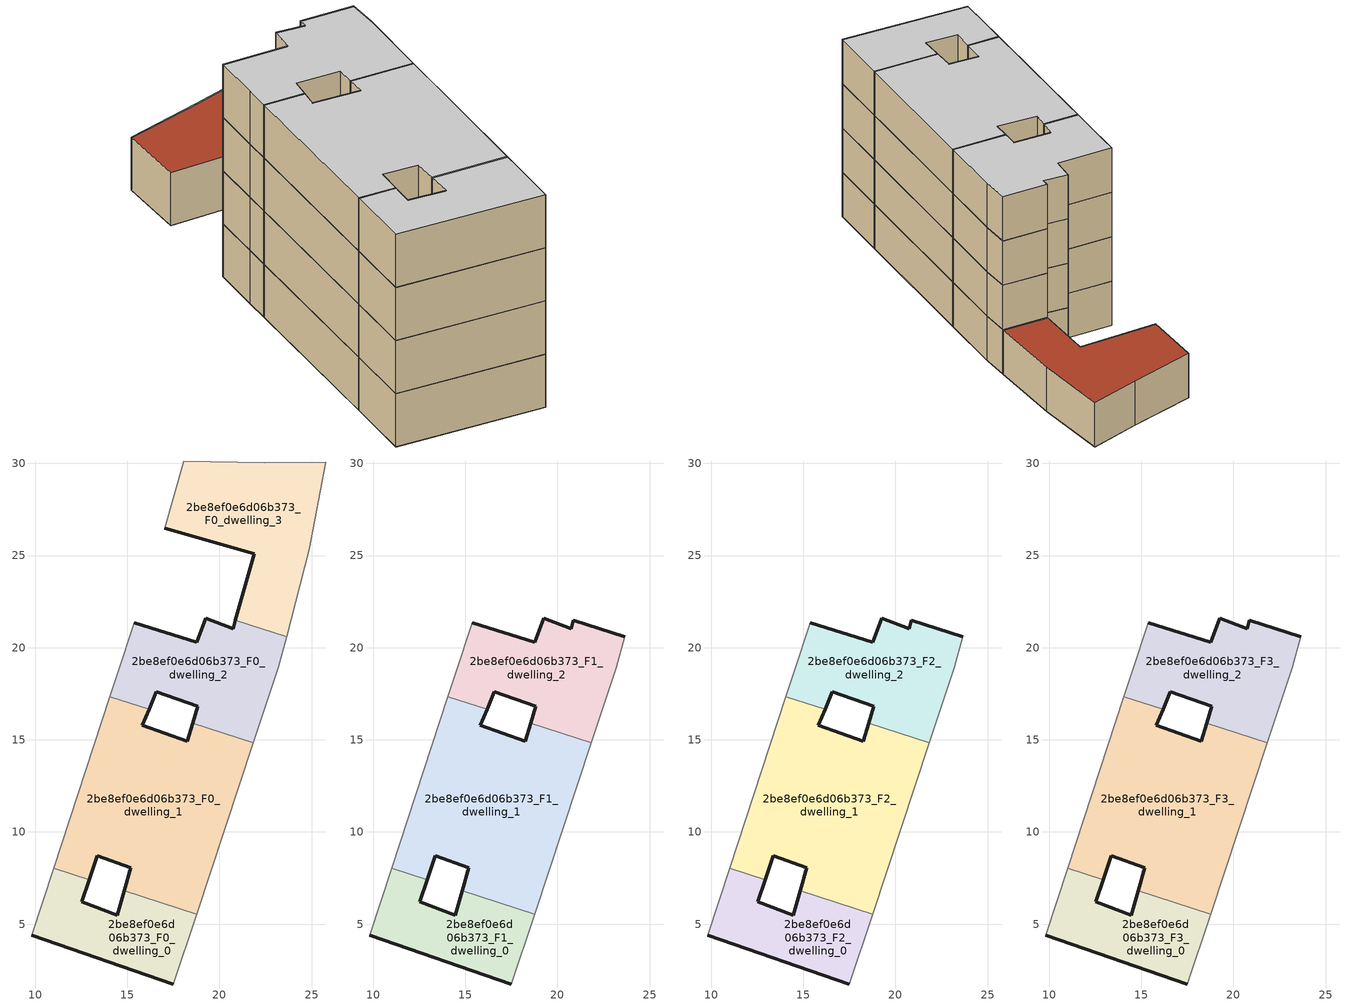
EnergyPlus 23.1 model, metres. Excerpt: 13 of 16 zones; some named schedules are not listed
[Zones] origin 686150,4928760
2be8ef0e6d06b373_F0_dwelling_0
 floor ground (EU_floor_Construction): 17.5,1.75 18.76,5.55 14.82,6.81 14.45,5.49 12.52,6.21 12.93,7.42 11,8.04 9.81,4.39 z0
 wall outside (EU_wall_Construction): 12.93,7.42 12.52,6.21 14.45,5.49 14.82,6.81 / 17.5,1.75 9.81,4.39 z0:3
 wall adiabatic (EU_wall_Construction): 18.76,5.55 17.5,1.75 / 9.81,4.39 11,8.04 z0:3
 wall to 2be8ef0e6d06b373_F0_dwelling_1 (EU_wall_Construction): 11,8.04 12.93,7.42 / 14.82,6.81 18.76,5.55 z0:3
2be8ef0e6d06b373_F0_dwelling_1
 floor ground (EU_floor_Construction): 18.76,5.55 21.84,14.84 18.55,15.9 18.26,14.92 15.82,15.79 16.18,16.66 14.05,17.34 11,8.04 12.93,7.42 13.38,8.71 15.18,8.06 14.82,6.81 z0
 wall outside (EU_wall_Construction): 16.18,16.66 15.82,15.79 18.26,14.92 18.55,15.9 / 14.82,6.81 15.18,8.06 13.38,8.71 12.93,7.42 z0:3
 wall adiabatic (EU_wall_Construction): 11,8.04 14.05,17.34 / 21.84,14.84 18.76,5.55 z0:3
 wall to 2be8ef0e6d06b373_F0_dwelling_2 (EU_wall_Construction): 14.05,17.34 16.18,16.66 / 18.55,15.9 21.84,14.84 z0:3
2be8ef0e6d06b373_F0_dwelling_2
 floor ground (EU_floor_Construction): 21.84,14.84 23.2,18.92 23.64,20.6 20.87,21.49 20.74,21.02 19.26,21.59 18.77,20.3 15.37,21.36 14.48,18.65 14.05,17.34 16.18,16.66 16.57,17.6 18.83,16.83 18.55,15.9 z0
 wall outside (EU_wall_Construction): 18.55,15.9 18.83,16.83 16.57,17.6 16.18,16.66 / 15.37,21.36 18.77,20.3 19.26,21.59 20.74,21.02 20.87,21.49 z0:3
 wall adiabatic (EU_wall_Construction): 14.05,17.34 14.48,18.65 15.37,21.36 / 23.64,20.6 23.2,18.92 21.84,14.84 z0:3
 wall to 2be8ef0e6d06b373_F0_dwelling_3 (EU_wall_Construction): 20.87,21.49 23.64,20.6 z0:3
2be8ef0e6d06b373_F0_dwelling_3
 floor ground (EU_floor_Construction): 23.64,20.6 24.88,25.33 25.77,30.05 22.46,30.03 18.07,30.13 17.03,26.47 21.89,25.1 20.87,21.49 z0
 wall outside (EU_wall_Construction): 20.87,21.49 21.89,25.1 17.03,26.47 z0:3
 wall adiabatic (EU_wall_Construction): 17.03,26.47 18.07,30.13 22.46,30.03 25.77,30.05 24.88,25.33 23.64,20.6 z0:3
 roof outside (EU_roof_Construction): 25.77,30.05 24.88,25.33 23.64,20.6 20.87,21.49 21.89,25.1 17.03,26.47 18.07,30.13 22.46,30.03 z3
2be8ef0e6d06b373_F1_dwelling_0
 floor to 2be8ef0e6d06b373_F0_dwelling_0 (EU_floor_Construction): 17.5,1.75 18.76,5.55 14.82,6.81 14.45,5.49 12.52,6.21 12.93,7.42 11,8.04 9.81,4.39 z3
 wall outside (EU_wall_Construction): 12.93,7.42 12.52,6.21 14.45,5.49 14.82,6.81 / 17.5,1.75 9.81,4.39 z3:6
 wall adiabatic (EU_wall_Construction): 18.76,5.55 17.5,1.75 / 9.81,4.39 11,8.04 z3:6
 wall to 2be8ef0e6d06b373_F1_dwelling_1 (EU_wall_Construction): 11,8.04 12.93,7.42 / 14.82,6.81 18.76,5.55 z3:6
2be8ef0e6d06b373_F1_dwelling_1
 floor to 2be8ef0e6d06b373_F0_dwelling_1 (EU_floor_Construction): 18.76,5.55 21.84,14.84 18.55,15.9 18.26,14.92 15.82,15.79 16.18,16.66 14.05,17.34 11,8.04 12.93,7.42 13.38,8.71 15.18,8.06 14.82,6.81 z3
 wall outside (EU_wall_Construction): 16.18,16.66 15.82,15.79 18.26,14.92 18.55,15.9 / 14.82,6.81 15.18,8.06 13.38,8.71 12.93,7.42 z3:6
 wall adiabatic (EU_wall_Construction): 11,8.04 14.05,17.34 / 21.84,14.84 18.76,5.55 z3:6
 wall to 2be8ef0e6d06b373_F1_dwelling_2 (EU_wall_Construction): 14.05,17.34 16.18,16.66 / 18.55,15.9 21.84,14.84 z3:6
2be8ef0e6d06b373_F1_dwelling_2
 floor to 2be8ef0e6d06b373_F0_dwelling_2 (EU_floor_Construction): 21.84,14.84 23.2,18.92 23.64,20.6 20.87,21.49 20.74,21.02 19.26,21.59 18.77,20.3 15.37,21.36 14.48,18.65 14.05,17.34 16.18,16.66 16.57,17.6 18.83,16.83 18.55,15.9 z3
 wall outside (EU_wall_Construction): 18.55,15.9 18.83,16.83 16.57,17.6 16.18,16.66 / 15.37,21.36 18.77,20.3 19.26,21.59 20.74,21.02 20.87,21.49 23.64,20.6 z3:6
 wall adiabatic (EU_wall_Construction): 14.05,17.34 14.48,18.65 15.37,21.36 / 23.64,20.6 23.2,18.92 21.84,14.84 z3:6
2be8ef0e6d06b373_F2_dwelling_0
 floor to 2be8ef0e6d06b373_F1_dwelling_0 (EU_floor_Construction): 17.5,1.75 18.76,5.55 14.82,6.81 14.45,5.49 12.52,6.21 12.93,7.42 11,8.04 9.81,4.39 z6
 wall outside (EU_wall_Construction): 12.93,7.42 12.52,6.21 14.45,5.49 14.82,6.81 / 17.5,1.75 9.81,4.39 z6:9
 wall adiabatic (EU_wall_Construction): 18.76,5.55 17.5,1.75 / 9.81,4.39 11,8.04 z6:9
 wall to 2be8ef0e6d06b373_F2_dwelling_1 (EU_wall_Construction): 11,8.04 12.93,7.42 / 14.82,6.81 18.76,5.55 z6:9
2be8ef0e6d06b373_F2_dwelling_1
 floor to 2be8ef0e6d06b373_F1_dwelling_1 (EU_floor_Construction): 18.76,5.55 21.84,14.84 18.55,15.9 18.26,14.92 15.82,15.79 16.18,16.66 14.05,17.34 11,8.04 12.93,7.42 13.38,8.71 15.18,8.06 14.82,6.81 z6
 wall outside (EU_wall_Construction): 16.18,16.66 15.82,15.79 18.26,14.92 18.55,15.9 / 14.82,6.81 15.18,8.06 13.38,8.71 12.93,7.42 z6:9
 wall adiabatic (EU_wall_Construction): 11,8.04 14.05,17.34 / 21.84,14.84 18.76,5.55 z6:9
 wall to 2be8ef0e6d06b373_F2_dwelling_2 (EU_wall_Construction): 14.05,17.34 16.18,16.66 / 18.55,15.9 21.84,14.84 z6:9
2be8ef0e6d06b373_F2_dwelling_2
 floor to 2be8ef0e6d06b373_F1_dwelling_2 (EU_floor_Construction): 21.84,14.84 23.2,18.92 23.64,20.6 20.87,21.49 20.74,21.02 19.26,21.59 18.77,20.3 15.37,21.36 14.48,18.65 14.05,17.34 16.18,16.66 16.57,17.6 18.83,16.83 18.55,15.9 z6
 wall outside (EU_wall_Construction): 18.55,15.9 18.83,16.83 16.57,17.6 16.18,16.66 / 15.37,21.36 18.77,20.3 19.26,21.59 20.74,21.02 20.87,21.49 23.64,20.6 z6:9
 wall adiabatic (EU_wall_Construction): 14.05,17.34 14.48,18.65 15.37,21.36 / 23.64,20.6 23.2,18.92 21.84,14.84 z6:9
2be8ef0e6d06b373_F3_dwelling_0
 floor to 2be8ef0e6d06b373_F2_dwelling_0 (EU_floor_Construction): 17.5,1.75 18.76,5.55 14.82,6.81 14.45,5.49 12.52,6.21 12.93,7.42 11,8.04 9.81,4.39 z9
 wall outside (EU_wall_Construction): 12.93,7.42 12.52,6.21 14.45,5.49 14.82,6.81 / 17.5,1.75 9.81,4.39 z9:12
 wall adiabatic (EU_wall_Construction): 18.76,5.55 17.5,1.75 / 9.81,4.39 11,8.04 z9:12
 wall to 2be8ef0e6d06b373_F3_dwelling_1 (EU_wall_Construction): 11,8.04 12.93,7.42 / 14.82,6.81 18.76,5.55 z9:12
 ceiling to 2be8ef0e6d06b373_F4_dwelling_0 (EU_floor_Construction): 18.76,5.55 17.5,1.75 9.81,4.39 11,8.04 12.93,7.42 12.52,6.21 14.45,5.49 14.82,6.81 z12
2be8ef0e6d06b373_F3_dwelling_1
 floor to 2be8ef0e6d06b373_F2_dwelling_1 (EU_floor_Construction): 18.76,5.55 21.84,14.84 18.55,15.9 18.26,14.92 15.82,15.79 16.18,16.66 14.05,17.34 11,8.04 12.93,7.42 13.38,8.71 15.18,8.06 14.82,6.81 z9
 wall outside (EU_wall_Construction): 16.18,16.66 15.82,15.79 18.26,14.92 18.55,15.9 / 14.82,6.81 15.18,8.06 13.38,8.71 12.93,7.42 z9:12
 wall adiabatic (EU_wall_Construction): 11,8.04 14.05,17.34 / 21.84,14.84 18.76,5.55 z9:12
 wall to 2be8ef0e6d06b373_F3_dwelling_2 (EU_wall_Construction): 14.05,17.34 16.18,16.66 / 18.55,15.9 21.84,14.84 z9:12
 ceiling to 2be8ef0e6d06b373_F4_dwelling_1 (EU_floor_Construction): 21.84,14.84 18.76,5.55 14.82,6.81 15.18,8.06 13.38,8.71 12.93,7.42 11,8.04 14.05,17.34 16.18,16.66 15.82,15.79 18.26,14.92 18.55,15.9 z12
2be8ef0e6d06b373_F3_dwelling_2
 floor to 2be8ef0e6d06b373_F2_dwelling_2 (EU_floor_Construction): 21.84,14.84 23.2,18.92 23.64,20.6 20.87,21.49 20.74,21.02 19.26,21.59 18.77,20.3 15.37,21.36 14.48,18.65 14.05,17.34 16.18,16.66 16.57,17.6 18.83,16.83 18.55,15.9 z9
 wall outside (EU_wall_Construction): 18.55,15.9 18.83,16.83 16.57,17.6 16.18,16.66 / 15.37,21.36 18.77,20.3 19.26,21.59 20.74,21.02 20.87,21.49 23.64,20.6 z9:12
 wall adiabatic (EU_wall_Construction): 14.05,17.34 14.48,18.65 15.37,21.36 / 23.64,20.6 23.2,18.92 21.84,14.84 z9:12
 ceiling to 2be8ef0e6d06b373_F4_dwelling_2 (EU_floor_Construction): 23.64,20.6 23.2,18.92 21.84,14.84 18.55,15.9 18.83,16.83 16.57,17.6 16.18,16.66 14.05,17.34 14.48,18.65 15.37,21.36 18.77,20.3 19.26,21.59 20.74,21.02 20.87,21.49 z12
[Building]
EU S2 Campaign: North Axis=0; Terrain=City; Solar Distribution=FullExterior
[Site:Location]
Bologna: Latitude=44.5; Longitude=11.25; Time Zone=1; Elevation=37
[SizingPeriod:WeatherFileDays]
AnnualSizingPeriod: Begin Month=1; Begin Day of Month=1; End Month=12; End Day of Month=31; Day of Week for Start Day=Monday; Use Weather File Daylight Saving Period=No; Use Weather File Rain and Snow Indicators=No
[MATERIAL]
EU_InternalMass_Material: Roughness=MediumRough; Thickness=0.1; Conductivity=1; Density=1800; Specific Heat=900; Thermal Absorptance=0.9; Solar Absorptance=0.7; Visible Absorptance=0.7
[MATERIAL:NOMASS] Roughness=MediumRough; Thermal Absorptance=0.9; Solar Absorptance=0.7; Visible Absorptance=0.7
Name | Thermal Resistance
EU_wall_NoMass | 0.905828
EU_roof_NoMass | 0.37593
EU_floor_NoMass | 0.67114
[CONSTRUCTION]
EU_wall_Construction: EU_wall_NoMass
EU_roof_Construction: EU_roof_NoMass
EU_floor_Construction: EU_floor_NoMass
EU_InternalMass_Construction: EU_InternalMass_Material
[ZONE] Type=1; Multiplier=1; Ceiling Height=autocalculate; Floor Area=autocalculate; Part of Total Floor Area=Yes
Name | Volume
2be8ef0e6d06b373_F0_dwelling_0 | 87.5999
2be8ef0e6d06b373_F1_dwelling_0; 2be8ef0e6d06b373_F2_dwelling_0; 2be8ef0e6d06b373_F3_dwelling_0 | 87.6006
2be8ef0e6d06b373_F0_dwelling_1; 2be8ef0e6d06b373_F1_dwelling_1; 2be8ef0e6d06b373_F2_dwelling_1; 2be8ef0e6d06b373_F3_dwelling_1 | 224.626
2be8ef0e6d06b373_F0_dwelling_2 | 119.41
2be8ef0e6d06b373_F1_dwelling_2; 2be8ef0e6d06b373_F2_dwelling_2; 2be8ef0e6d06b373_F3_dwelling_2 | 119.409
2be8ef0e6d06b373_F0_dwelling_3 | 143.877
[INTERNALMASS] Construction=EU_InternalMass_Construction
Name | Zone or ZoneList | Surface Area
2be8ef0e6d06b373_F0_dwelling_0_EU_InternalMass | 2be8ef0e6d06b373_F0_dwelling_0 | 29.2001
2be8ef0e6d06b373_F0_dwelling_1_EU_InternalMass | 2be8ef0e6d06b373_F0_dwelling_1 | 74.8757
2be8ef0e6d06b373_F0_dwelling_2_EU_InternalMass | 2be8ef0e6d06b373_F0_dwelling_2 | 39.8028
2be8ef0e6d06b373_F0_dwelling_3_EU_InternalMass | 2be8ef0e6d06b373_F0_dwelling_3 | 47.9592
2be8ef0e6d06b373_F1_dwelling_0_EU_InternalMass | 2be8ef0e6d06b373_F1_dwelling_0 | 29.2001
2be8ef0e6d06b373_F1_dwelling_1_EU_InternalMass | 2be8ef0e6d06b373_F1_dwelling_1 | 74.8757
2be8ef0e6d06b373_F1_dwelling_2_EU_InternalMass | 2be8ef0e6d06b373_F1_dwelling_2 | 87.7608
2be8ef0e6d06b373_F2_dwelling_0_EU_InternalMass | 2be8ef0e6d06b373_F2_dwelling_0 | 29.2001
2be8ef0e6d06b373_F2_dwelling_1_EU_InternalMass | 2be8ef0e6d06b373_F2_dwelling_1 | 74.8757
2be8ef0e6d06b373_F2_dwelling_2_EU_InternalMass | 2be8ef0e6d06b373_F2_dwelling_2 | 87.7608
2be8ef0e6d06b373_F3_dwelling_0_EU_InternalMass | 2be8ef0e6d06b373_F3_dwelling_0 | 29.2001
2be8ef0e6d06b373_F3_dwelling_1_EU_InternalMass | 2be8ef0e6d06b373_F3_dwelling_1 | 74.8757
2be8ef0e6d06b373_F3_dwelling_2_EU_InternalMass | 2be8ef0e6d06b373_F3_dwelling_2 | 87.7608
[OTHEREQUIPMENT] Fuel Type=Electricity; Design Level Calculation Method=Watts/Area; Power per Zone Floor Area=1; Fraction Latent=0; Fraction Radiant=0; Fraction Lost=0; Carbon Dioxide Generation Rate=0; EndUse Subcategory=EU_Step8_InternalGains
Name | Zone or ZoneList or Space or SpaceList | Schedule
EU_Step8_InternalGain_2be8ef0e6d06b373_F0_dwelling_0_f000 | 2be8ef0e6d06b373_F0_dwelling_0 | EU_Step8_GainSchedule_2be8ef0e6d06b373_F0_dwelling_0_f000
EU_Step8_InternalGain_2be8ef0e6d06b373_F0_dwelling_1_f000 | 2be8ef0e6d06b373_F0_dwelling_1 | EU_Step8_GainSchedule_2be8ef0e6d06b373_F0_dwelling_1_f000
EU_Step8_InternalGain_2be8ef0e6d06b373_F0_dwelling_2_f000 | 2be8ef0e6d06b373_F0_dwelling_2 | EU_Step8_GainSchedule_2be8ef0e6d06b373_F0_dwelling_2_f000
EU_Step8_InternalGain_2be8ef0e6d06b373_F0_dwelling_3_f000 | 2be8ef0e6d06b373_F0_dwelling_3 | EU_Step8_GainSchedule_2be8ef0e6d06b373_F0_dwelling_3_f000
EU_Step8_InternalGain_2be8ef0e6d06b373_F1_dwelling_0_f000 | 2be8ef0e6d06b373_F1_dwelling_0 | EU_Step8_GainSchedule_2be8ef0e6d06b373_F1_dwelling_0_f000
EU_Step8_InternalGain_2be8ef0e6d06b373_F1_dwelling_1_f000 | 2be8ef0e6d06b373_F1_dwelling_1 | EU_Step8_GainSchedule_2be8ef0e6d06b373_F1_dwelling_1_f000
EU_Step8_InternalGain_2be8ef0e6d06b373_F1_dwelling_2_f000 | 2be8ef0e6d06b373_F1_dwelling_2 | EU_Step8_GainSchedule_2be8ef0e6d06b373_F1_dwelling_2_f000
EU_Step8_InternalGain_2be8ef0e6d06b373_F2_dwelling_0_f000 | 2be8ef0e6d06b373_F2_dwelling_0 | EU_Step8_GainSchedule_2be8ef0e6d06b373_F2_dwelling_0_f000
EU_Step8_InternalGain_2be8ef0e6d06b373_F2_dwelling_1_f000 | 2be8ef0e6d06b373_F2_dwelling_1 | EU_Step8_GainSchedule_2be8ef0e6d06b373_F2_dwelling_1_f000
EU_Step8_InternalGain_2be8ef0e6d06b373_F2_dwelling_2_f000 | 2be8ef0e6d06b373_F2_dwelling_2 | EU_Step8_GainSchedule_2be8ef0e6d06b373_F2_dwelling_2_f000
EU_Step8_InternalGain_2be8ef0e6d06b373_F3_dwelling_0_f000 | 2be8ef0e6d06b373_F3_dwelling_0 | EU_Step8_GainSchedule_2be8ef0e6d06b373_F3_dwelling_0_f000
EU_Step8_InternalGain_2be8ef0e6d06b373_F3_dwelling_1_f000 | 2be8ef0e6d06b373_F3_dwelling_1 | EU_Step8_GainSchedule_2be8ef0e6d06b373_F3_dwelling_1_f000
EU_Step8_InternalGain_2be8ef0e6d06b373_F3_dwelling_2_f000 | 2be8ef0e6d06b373_F3_dwelling_2 | EU_Step8_GainSchedule_2be8ef0e6d06b373_F3_dwelling_2_f000
[ZONEVENTILATION:DESIGNFLOWRATE] Schedule=EU_AlwaysOn; Design Flow Rate Calculation Method=AirChanges/Hour; Air Changes per Hour=0.73129; Ventilation Type=Natural; Fan Pressure Rise=0; Fan Total Efficiency=1; Constant Term Coefficient=1; Temperature Term Coefficient=0; Velocity Term Coefficient=0; Velocity Squared Term Coefficient=0; Minimum Indoor Temperature=-100; Maximum Indoor Temperature=100; Delta Temperature=-100; Minimum Outdoor Temperature=-100; Maximum Outdoor Temperature=100; Maximum Wind Speed=40
Name | Zone or ZoneList or Space or SpaceList
EU_ConstantAir_2be8ef0e6d06b373_F0_dwelling_0 | 2be8ef0e6d06b373_F0_dwelling_0
EU_ConstantAir_2be8ef0e6d06b373_F0_dwelling_1 | 2be8ef0e6d06b373_F0_dwelling_1
EU_ConstantAir_2be8ef0e6d06b373_F0_dwelling_2 | 2be8ef0e6d06b373_F0_dwelling_2
EU_ConstantAir_2be8ef0e6d06b373_F0_dwelling_3 | 2be8ef0e6d06b373_F0_dwelling_3
EU_ConstantAir_2be8ef0e6d06b373_F1_dwelling_0 | 2be8ef0e6d06b373_F1_dwelling_0
EU_ConstantAir_2be8ef0e6d06b373_F1_dwelling_1 | 2be8ef0e6d06b373_F1_dwelling_1
EU_ConstantAir_2be8ef0e6d06b373_F1_dwelling_2 | 2be8ef0e6d06b373_F1_dwelling_2
EU_ConstantAir_2be8ef0e6d06b373_F2_dwelling_0 | 2be8ef0e6d06b373_F2_dwelling_0
EU_ConstantAir_2be8ef0e6d06b373_F2_dwelling_1 | 2be8ef0e6d06b373_F2_dwelling_1
EU_ConstantAir_2be8ef0e6d06b373_F2_dwelling_2 | 2be8ef0e6d06b373_F2_dwelling_2
EU_ConstantAir_2be8ef0e6d06b373_F3_dwelling_0 | 2be8ef0e6d06b373_F3_dwelling_0
EU_ConstantAir_2be8ef0e6d06b373_F3_dwelling_1 | 2be8ef0e6d06b373_F3_dwelling_1
EU_ConstantAir_2be8ef0e6d06b373_F3_dwelling_2 | 2be8ef0e6d06b373_F3_dwelling_2
[HVACTEMPLATE:THERMOSTAT] Constant Heating Setpoint=20; Constant Cooling Setpoint=50
EU_HeatOnly_2be8ef0e6d06b373_F0_dwelling_0; EU_HeatOnly_2be8ef0e6d06b373_F0_dwelling_1; EU_HeatOnly_2be8ef0e6d06b373_F0_dwelling_2; EU_HeatOnly_2be8ef0e6d06b373_F0_dwelling_3; EU_HeatOnly_2be8ef0e6d06b373_F1_dwelling_0; EU_HeatOnly_2be8ef0e6d06b373_F1_dwelling_1; EU_HeatOnly_2be8ef0e6d06b373_F1_dwelling_2; EU_HeatOnly_2be8ef0e6d06b373_F2_dwelling_0; EU_HeatOnly_2be8ef0e6d06b373_F2_dwelling_1; EU_HeatOnly_2be8ef0e6d06b373_F2_dwelling_2; EU_HeatOnly_2be8ef0e6d06b373_F3_dwelling_0; EU_HeatOnly_2be8ef0e6d06b373_F3_dwelling_1; EU_HeatOnly_2be8ef0e6d06b373_F3_dwelling_2; EU_HeatOnly_2be8ef0e6d06b373_F4_dwelling_0; EU_HeatOnly_2be8ef0e6d06b373_F4_dwelling_1; EU_HeatOnly_2be8ef0e6d06b373_F4_dwelling_2
[HVACTEMPLATE:ZONE:IDEALLOADSAIRSYSTEM] System Availability Schedule=EU_AlwaysOn; Maximum Heating Supply Air Temperature=50; Minimum Cooling Supply Air Temperature=13; Maximum Heating Supply Air Humidity Ratio=0.0156; Minimum Cooling Supply Air Humidity Ratio=0.0077; Heating Limit=NoLimit; Cooling Limit=NoLimit; Heating Availability Schedule=EU_AlwaysOn; Cooling Availability Schedule=EU_CoolingOff; Dehumidification Control Type=ConstantSensibleHeatRatio; Cooling Sensible Heat Ratio=0.7; Dehumidification Setpoint=60; Humidification Control Type=None; Humidification Setpoint=30; Outdoor Air Method=None; Outdoor Air Flow Rate per Person=0.00944; Outdoor Air Flow Rate per Zone Floor Area=0; Outdoor Air Flow Rate per Zone=0; Demand Controlled Ventilation Type=None; Outdoor Air Economizer Type=NoEconomizer; Heat Recovery Type=None; Sensible Heat Recovery Effectiveness=0.7; Latent Heat Recovery Effectiveness=0.65
Name | Template Thermostat
2be8ef0e6d06b373_F0_dwelling_0 | EU_HeatOnly_2be8ef0e6d06b373_F0_dwelling_0
2be8ef0e6d06b373_F0_dwelling_1 | EU_HeatOnly_2be8ef0e6d06b373_F0_dwelling_1
2be8ef0e6d06b373_F0_dwelling_2 | EU_HeatOnly_2be8ef0e6d06b373_F0_dwelling_2
2be8ef0e6d06b373_F0_dwelling_3 | EU_HeatOnly_2be8ef0e6d06b373_F0_dwelling_3
2be8ef0e6d06b373_F1_dwelling_0 | EU_HeatOnly_2be8ef0e6d06b373_F1_dwelling_0
2be8ef0e6d06b373_F1_dwelling_1 | EU_HeatOnly_2be8ef0e6d06b373_F1_dwelling_1
2be8ef0e6d06b373_F1_dwelling_2 | EU_HeatOnly_2be8ef0e6d06b373_F1_dwelling_2
2be8ef0e6d06b373_F2_dwelling_0 | EU_HeatOnly_2be8ef0e6d06b373_F2_dwelling_0
2be8ef0e6d06b373_F2_dwelling_1 | EU_HeatOnly_2be8ef0e6d06b373_F2_dwelling_1
2be8ef0e6d06b373_F2_dwelling_2 | EU_HeatOnly_2be8ef0e6d06b373_F2_dwelling_2
2be8ef0e6d06b373_F3_dwelling_0 | EU_HeatOnly_2be8ef0e6d06b373_F3_dwelling_0
2be8ef0e6d06b373_F3_dwelling_1 | EU_HeatOnly_2be8ef0e6d06b373_F3_dwelling_1
2be8ef0e6d06b373_F3_dwelling_2 | EU_HeatOnly_2be8ef0e6d06b373_F3_dwelling_2
